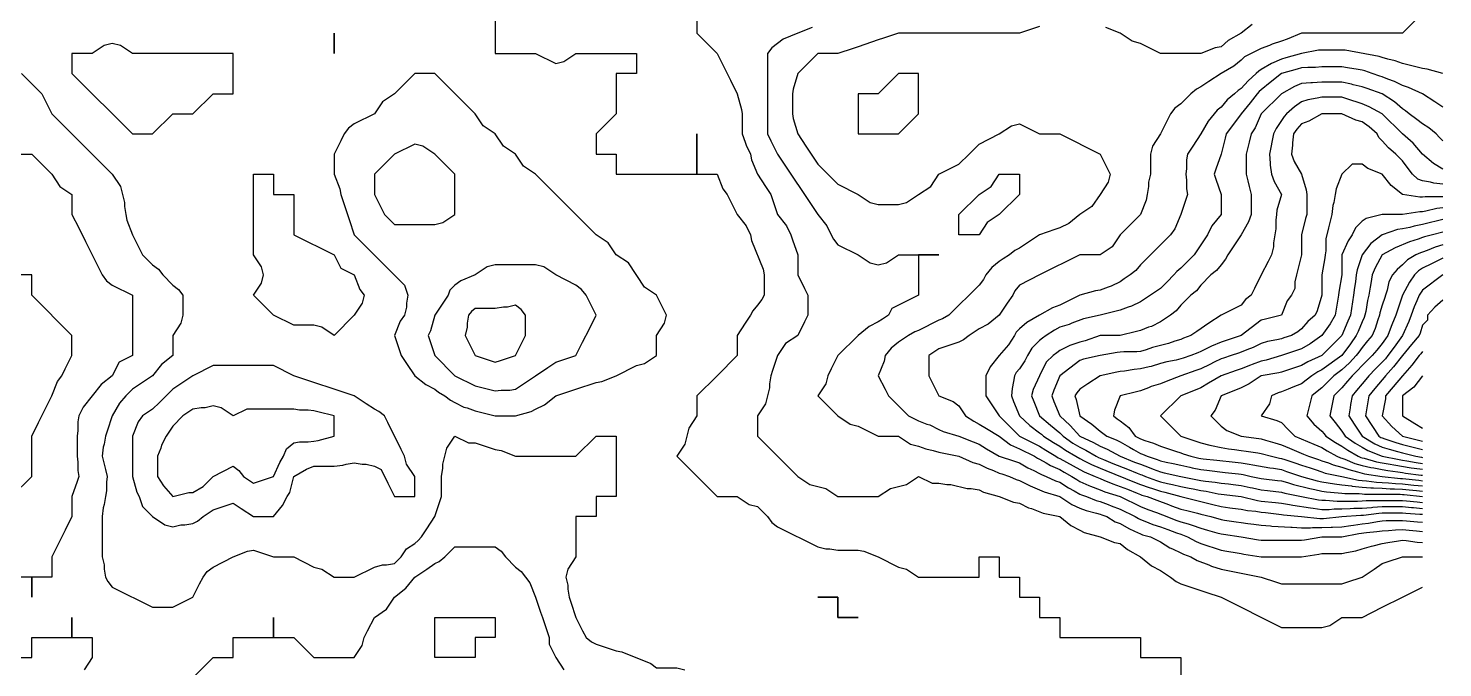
# Model space of a CAD drawing. Header units: inches. Extents: x 794995 to 811195, y 2485918 to 2508058.
# Drawn here: x 805700 to 807805, y 2496613 to 2497566 of the extents above; entities that cross this region are included whole.
import ezdxf

# ---------------------------------------------------------------- set-up
doc = ezdxf.new("R2010")
doc.units = ezdxf.units.IN
doc.header["$MEASUREMENT"] = 0
doc.layers.add('contour', color=7, linetype='Continuous')

msp = doc.modelspace()

# ---------------------------------------------------------------- linework, layer by layer
at = {"layer": 'contour'}
for points in [[(806395.2, 2497618.4), (806395.2, 2497528.4), (806455.2, 2497528.4), (806485.2, 2497513.4), (806497.2, 2497516.4), (806515.2, 2497528.4), (806605.2, 2497528.4), (806605.2, 2497498.4), (806575.2, 2497498.4), (806575.2, 2497468.4), (806575.2, 2497438.4), (806545.2, 2497408.4), (806545.2, 2497378.4), (806575.2, 2497378.4), (806575.2, 2497348.4), (806665.2, 2497348.4), (806695.2, 2497348.4), (806695.2, 2497408.4), (806695.2, 2497348.4), (806725.2, 2497348.4), (806733.7, 2497326.9), (806740.2, 2497318.4), (806745.2, 2497308.4), (806755.2, 2497288.4), (806768.5, 2497271.7), (806775.2, 2497258.4), (806776.6, 2497249.8), (806793.7, 2497206.9), (806795.2, 2497198.4), (806795.2, 2497168.4), (806791.8, 2497161.7), (806785.2, 2497153.4), (806778.5, 2497145), (806775.2, 2497138.4), (806767.2, 2497126.4), (806755.2, 2497108.4), (806755.2, 2497078.4), (806725.2, 2497048.4), (806695.2, 2497018.4), (806695.2, 2496988.4), (806683.2, 2496970.4), (806680.2, 2496958.4), (806677.2, 2496946.4), (806665.2, 2496928.4), (806725.2, 2496868.4), (806755.2, 2496868.4), (806773.2, 2496856.4), (806785.2, 2496853.4), (806800.2, 2496838.4), (806806.6, 2496829.8), (806815.2, 2496823.4), (806875.2, 2496793.4), (806887.2, 2496790.4), (806893.2, 2496790.4), (806905.2, 2496788.4), (806935.2, 2496788.4), (806943.7, 2496786.9), (806965.2, 2496778.4), (806995.2, 2496763.4), (807007.2, 2496760.4), (807025.2, 2496748.4), (807085.2, 2496748.4), (807115.2, 2496748.4), (807115.2, 2496778.4), (807145.2, 2496778.4), (807145.2, 2496748.4), (807175.2, 2496748.4), (807175.2, 2496718.4), (807205.2, 2496718.4), (807205.2, 2496688.4), (807235.2, 2496688.4), (807235.2, 2496658.4), (807355.2, 2496658.4), (807355.2, 2496628.4), (807415.2, 2496628.4), (807415.2, 2496598.4)], [(806695.2, 2497588.4), (806695.2, 2497558.4), (806725.2, 2497528.4), (806735.2, 2497508.4), (806745.2, 2497488.4), (806755.2, 2497468.4), (806761.8, 2497445), (806762.7, 2497438.4), (806762.7, 2497408.4), (806767.2, 2497396.4), (806768.5, 2497391.7), (806775.2, 2497378.4), (806776.6, 2497369.8), (806785.2, 2497348.4), (806797.2, 2497330.4), (806805.2, 2497318.4), (806807.7, 2497310.9), (806815.2, 2497288.4), (806828.5, 2497271.7), (806835.2, 2497258.4), (806837.7, 2497250.9), (806845.2, 2497228.4), (806845.2, 2497198.4), (806855.2, 2497178.4), (806860.2, 2497168.4), (806860.2, 2497138.4), (806855.2, 2497128.4), (806845.2, 2497108.4), (806827.2, 2497096.4), (806815.2, 2497078.4), (806807.7, 2497055.9), (806805.2, 2497048.4), (806803.2, 2497036.4), (806803.2, 2497030.4), (806797.2, 2497006.4), (806785.2, 2496988.4), (806785.2, 2496958.4), (806845.2, 2496898.4), (806863.2, 2496886.4), (806887.2, 2496880.4), (806905.2, 2496868.4), (806965.2, 2496868.4), (806983.2, 2496880.4), (806995.2, 2496883.4), (807007.2, 2496886.4), (807025.2, 2496898.4), (807045.2, 2496888.4), (807055.2, 2496888.4), (807067.2, 2496886.4), (807073.2, 2496886.4), (807097.2, 2496880.4), (807103.2, 2496880.4), (807115.2, 2496878.4), (807121.8, 2496875), (807145.2, 2496868.4), (807166.6, 2496859.8), (807175.2, 2496858.4), (807188.5, 2496851.7), (807193.2, 2496850.4), (807210.6, 2496843.8), (807235.2, 2496838.4), (807251.8, 2496825), (807265.2, 2496818.4), (807271.8, 2496815), (807295.2, 2496808.4), (807316.6, 2496799.8), (807325.2, 2496798.4), (807336.1, 2496789.3), (807355.2, 2496778.4), (807371.8, 2496765), (807385.2, 2496758.4), (807391.2, 2496754.4), (807400.2, 2496748.4), (807408.5, 2496741.7), (807415.2, 2496738.4), (807445.2, 2496728.4), (807452.7, 2496725.9), (807475.2, 2496718.4), (807565.2, 2496673.4), (807625.2, 2496673.4), (807637.2, 2496676.4), (807655.2, 2496688.4), (807685.2, 2496688.4), (807715.2, 2496703.4), (807745.2, 2496718.4), (807775.2, 2496733.4)], [(807775.2, 2497588.4), (807745.2, 2497558.4), (807595.2, 2497558.4), (807573.7, 2497549.8), (807565.2, 2497546.4), (807551.3, 2497542.2), (807547.2, 2497540.4), (807535.2, 2497535.9), (807520.2, 2497528.4), (807510.2, 2497523.4), (807505.2, 2497518.4), (807494.2, 2497509.3), (807475.2, 2497498.4), (807457.2, 2497486.4), (807445.2, 2497478.4), (807438.5, 2497475), (807430.2, 2497468.4), (807415.2, 2497453.4), (807406.6, 2497446.9), (807400.2, 2497438.4), (807395.2, 2497428.4), (807385.2, 2497408.4), (807373.2, 2497390.4), (807370.2, 2497378.4), (807370.2, 2497348.4), (807367.2, 2497336.4), (807367.2, 2497330.4), (807365.2, 2497318.4), (807363.7, 2497309.8), (807355.2, 2497288.4), (807325.2, 2497258.4), (807313.2, 2497240.4), (807295.2, 2497228.4), (807265.2, 2497228.4), (807205.2, 2497198.4), (807175.2, 2497183.4), (807168.5, 2497175), (807165.2, 2497168.4), (807157.2, 2497156.4), (807145.2, 2497138.4), (807128.5, 2497125), (807115.2, 2497118.4), (807109.2, 2497114.4), (807100.2, 2497108.4), (807091.8, 2497101.7), (807085.2, 2497098.4), (807055.2, 2497088.4), (807049.2, 2497084.4), (807040.2, 2497078.4), (807040.2, 2497048.4), (807045.2, 2497038.4), (807055.2, 2497018.4), (807076.6, 2497009.8), (807085.2, 2497003.4), (807091.2, 2496994.4), (807095.2, 2496988.4), (807107.2, 2496980.4), (807115.2, 2496976.4), (807126.4, 2496969.6), (807145.2, 2496958.4), (807162.1, 2496945.3), (807175.2, 2496939.6), (807197.7, 2496928.4), (807202.3, 2496925.5), (807205.2, 2496924.1), (807215.2, 2496918.4), (807221.3, 2496914.5), (807235.2, 2496908.4), (807241.6, 2496904.8), (807253.2, 2496898.4), (807260.4, 2496893.6), (807265.2, 2496890.9), (807278.5, 2496885), (807280.8, 2496884), (807295.2, 2496878.4), (807302.4, 2496875.6), (807325.2, 2496868.4), (807355.2, 2496853.4), (807366.1, 2496849.3), (807379.2, 2496844.4), (807387.9, 2496841.1), (807409.7, 2496832.9), (807415.2, 2496830.9), (807426.1, 2496827.5), (807432.5, 2496825.7), (807445.2, 2496821.2), (807455.2, 2496818.4), (807469.2, 2496814.4), (807475.2, 2496812.6), (807478.9, 2496812.1), (807505.2, 2496808.4), (807530.9, 2496804.1), (807535.2, 2496803.4), (807595.2, 2496803.4), (807599.4, 2496804.1), (807625.2, 2496808.4), (807655.2, 2496808.4), (807680.4, 2496813.2), (807691.5, 2496814.7), (807707.3, 2496816.2), (807715.2, 2496817.4), (807724.6, 2496817.8), (807734.7, 2496818.8), (807745.2, 2496819.3), (807755.2, 2496818.4), (807766.2, 2496817.4), (807775.2, 2496816.5)], [(806866.6, 2497566.9), (806845.2, 2497558.4), (806823.7, 2497549.8), (806806.6, 2497536.9), (806800.2, 2497528.4), (806800.2, 2497408.4), (806805.2, 2497398.4), (806815.2, 2497378.4), (806827.2, 2497360.4), (806835.2, 2497348.4), (806839.2, 2497342.4), (806851.2, 2497324.4), (806855.2, 2497318.4), (806863.2, 2497306.4), (806875.2, 2497288.4), (806888.5, 2497271.7), (806895.2, 2497258.4), (806898.5, 2497251.7), (806905.2, 2497243.4), (806935.2, 2497228.4), (806953.2, 2497216.4), (806965.2, 2497213.4), (806977.2, 2497216.4), (806995.2, 2497228.4), (807055.2, 2497228.4), (807025.2, 2497228.4), (807025.2, 2497198.4), (807025.2, 2497168.4), (806985.2, 2497148.4), (806980.2, 2497138.4), (806971.2, 2497132.4), (806965.2, 2497128.4), (806951.8, 2497121.7), (806935.2, 2497108.4), (806905.2, 2497078.4), (806895.2, 2497058.4), (806890.2, 2497048.4), (806887.2, 2497036.4), (806875.2, 2497018.4), (806905.2, 2496988.4), (806923.2, 2496976.4), (806935.2, 2496973.4), (806965.2, 2496958.4), (806995.2, 2496958.4), (807013.2, 2496946.4), (807025.2, 2496943.4), (807036.1, 2496939.3), (807046.6, 2496936.9), (807055.2, 2496934.4), (807060.2, 2496933.4), (807085.2, 2496928.4), (807105.9, 2496919.1), (807115.2, 2496916.4), (807127.2, 2496910.4), (807136.6, 2496906.9), (807145.2, 2496903.4), (807148.9, 2496902.1), (807160.2, 2496898.4), (807170.5, 2496893.7), (807175.2, 2496892.4), (807187.2, 2496886.4), (807191, 2496884.2), (807205.2, 2496878.4), (807212.2, 2496875.4), (807235.2, 2496868.4), (807253.2, 2496856.4), (807265.2, 2496851.2), (807274.6, 2496847.8), (807289.7, 2496843.8), (807295.2, 2496842.1), (807297.9, 2496841.1), (807305.2, 2496838.4), (807317.7, 2496830.9), (807325.2, 2496828.4), (807337.8, 2496821), (807346.6, 2496816.9), (807355.2, 2496812.6), (807358.3, 2496811.5), (807370.2, 2496808.4), (807385.2, 2496800.9), (807399, 2496792.2), (807403.2, 2496790.4), (807415.2, 2496784.4), (807419.2, 2496782.4), (807430.2, 2496778.4), (807439.7, 2496772.9), (807457.2, 2496766.4), (807461.3, 2496764.5), (807475.2, 2496760.4), (807485.2, 2496758.4), (807497.7, 2496755.9), (807505.2, 2496754.4), (807510.2, 2496753.4), (807535.2, 2496748.4), (807557.7, 2496740.9), (807565.2, 2496738.4), (807655.2, 2496738.4), (807662.7, 2496740.9), (807685.2, 2496748.4), (807703.2, 2496760.4), (807715.2, 2496768.4), (807722.7, 2496770.9), (807745.2, 2496778.4), (807775.2, 2496778.4)], [(807205.2, 2497568.4), (807197.7, 2497565.9), (807175.2, 2497558.4), (806995.2, 2497558.4), (806972.7, 2497550.9), (806965.2, 2497548.4), (806935.2, 2497538.4), (806927.7, 2497535.9), (806905.2, 2497528.4), (806875.2, 2497528.4), (806845.2, 2497498.4), (806838.5, 2497475), (806837.7, 2497468.4), (806837.7, 2497438.4), (806838.5, 2497431.7), (806845.2, 2497408.4), (806857.2, 2497390.4), (806865.2, 2497378.4), (806869.2, 2497372.4), (806875.2, 2497363.4), (806905.2, 2497333.4), (806935.2, 2497318.4), (806953.2, 2497306.4), (806965.2, 2497303.4), (806995.2, 2497303.4), (807007.2, 2497306.4), (807025.2, 2497318.4), (807043.2, 2497330.4), (807055.2, 2497348.4), (807085.2, 2497363.4), (807100.2, 2497378.4), (807115.2, 2497393.4), (807145.2, 2497408.4), (807163.2, 2497420.4), (807175.2, 2497423.4), (807205.2, 2497408.4), (807235.2, 2497408.4), (807295.2, 2497378.4), (807305.2, 2497358.4), (807310.2, 2497348.4), (807307.2, 2497336.4), (807295.2, 2497318.4), (807283.2, 2497300.4), (807265.2, 2497288.4), (807248.5, 2497275), (807235.2, 2497268.4), (807227.7, 2497265.9), (807205.2, 2497258.4), (807187.2, 2497246.4), (807175.2, 2497238.4), (807168.5, 2497235), (807160.2, 2497228.4), (807151.2, 2497222.4), (807145.2, 2497218.4), (807134.2, 2497209.3), (807125.2, 2497198.4), (807121.8, 2497191.7), (807115.2, 2497183.4), (807100.2, 2497168.4), (807085.2, 2497153.4), (807070.2, 2497138.4), (807060.6, 2497132.9), (807055.2, 2497130.9), (807025.2, 2497115.9), (807019.7, 2497113.8), (807010.2, 2497108.4), (807001.2, 2497102.4), (806995.2, 2497098.4), (806984.2, 2497089.3), (806975.2, 2497078.4), (806973.7, 2497069.8), (806965.2, 2497048.4), (806975.2, 2497028.4), (806980.2, 2497018.4), (807010.2, 2496988.4), (807025.2, 2496980.9), (807037.2, 2496976.4), (807041.8, 2496975), (807055.2, 2496968.4), (807061.8, 2496965), (807085.2, 2496958.4), (807106.6, 2496949.8), (807115.2, 2496946.4), (807126.4, 2496939.6), (807145.2, 2496928.4), (807167.7, 2496920.9), (807175.2, 2496918.4), (807187.8, 2496911), (807196.6, 2496906.9), (807205.2, 2496902.6), (807207.9, 2496901.1), (807215.2, 2496898.4), (807228.8, 2496892), (807235.2, 2496889.8), (807248.2, 2496881.4), (807256.6, 2496876.9), (807265.2, 2496872.1), (807267.8, 2496871), (807275.2, 2496868.4), (807289.4, 2496862.6), (807295.2, 2496860.9), (807307.2, 2496856.4), (807311.5, 2496854.7), (807325.2, 2496849.6), (807347.7, 2496838.4), (807352.3, 2496835.5), (807355.2, 2496834.1), (807361.8, 2496831.7), (807373.7, 2496826.9), (807385.2, 2496823.4), (807396.1, 2496819.3), (807409.2, 2496814.4), (807415.2, 2496812.1), (807418, 2496811.2), (807425.2, 2496808.4), (807438.1, 2496801.3), (807445.2, 2496798.4), (807475.2, 2496788.4), (807483.7, 2496786.9), (807499.2, 2496784.4), (807505.2, 2496783.4), (807509.4, 2496782.6), (807535.2, 2496778.4), (807595.2, 2496778.4), (807620.9, 2496782.6), (807625.2, 2496783.4), (807655.2, 2496783.4), (807661.8, 2496785), (807675.9, 2496787.6), (807685.2, 2496790.4), (807699, 2496794.5), (807701.8, 2496795), (807715.2, 2496798.4), (807723.7, 2496799.8), (807739.2, 2496802.4), (807745.2, 2496803.4), (807750.6, 2496802.9), (807767.2, 2496800.4), (807775.2, 2496799.8)], [(807521.8, 2497571.7), (807505.2, 2497558.4), (807486.1, 2497547.5), (807475.2, 2497538.4), (807466.6, 2497536.9), (807445.2, 2497528.4), (807385.2, 2497528.4), (807355.2, 2497543.4), (807343.2, 2497546.4), (807325.2, 2497558.4), (807303.7, 2497566.9)], [(807805.2, 2497498.4), (807781.8, 2497505), (807775.2, 2497505.9), (807765.2, 2497508.4), (807757.2, 2497510.4), (807745.2, 2497513.4), (807734.2, 2497517.5), (807723.7, 2497519.8), (807715.2, 2497522.4), (807710.5, 2497523.7), (807659.8, 2497533), (807655.2, 2497533.4), (807625.2, 2497533.4), (807620.5, 2497533), (807595.2, 2497528.4), (807571.8, 2497521.7), (807565.2, 2497519.8), (807550.2, 2497513.4), (807535.2, 2497504.4), (807531.4, 2497502.1), (807527.7, 2497498.4), (807515.7, 2497487.8), (807505.2, 2497475.9), (807500.5, 2497473), (807495.2, 2497468.4), (807484.4, 2497459.1), (807475.2, 2497448.4), (807469.7, 2497443.8), (807465.2, 2497438.4), (807456.1, 2497427.5), (807445.2, 2497408.4), (807433.2, 2497390.4), (807425.2, 2497378.4), (807423.7, 2497369.8), (807423.7, 2497356.9), (807422.7, 2497348.4), (807423.7, 2497339.8), (807423.7, 2497326.9), (807425.2, 2497318.4), (807422.7, 2497310.9), (807415.2, 2497288.4), (807406.6, 2497266.9), (807400.2, 2497258.4), (807385.2, 2497243.4), (807370.2, 2497228.4), (807355.2, 2497213.4), (807348.5, 2497205), (807340.2, 2497198.4), (807331.2, 2497192.4), (807325.2, 2497188.4), (807311.8, 2497181.7), (807307.2, 2497180.4), (807295.2, 2497175.9), (807288.5, 2497175), (807265.2, 2497168.4), (807235.2, 2497153.4), (807224.2, 2497149.3), (807205.2, 2497138.4), (807186.1, 2497127.5), (807175.2, 2497118.4), (807170.5, 2497113), (807167.7, 2497108.4), (807159, 2497094.5), (807145.2, 2497078.4), (807131.8, 2497061.7), (807125.2, 2497048.4), (807125.2, 2497018.4), (807133.2, 2497006.4), (807145.2, 2496988.4), (807175.2, 2496958.4), (807205.2, 2496943.4), (807214.4, 2496937.6), (807229.2, 2496928.4), (807232.9, 2496926.1), (807235.2, 2496925), (807265.2, 2496908.4), (807271.8, 2496905), (807287.7, 2496898.4), (807292.8, 2496896), (807295.2, 2496895), (807300.6, 2496892.9), (807314, 2496887.3), (807325.2, 2496883.4), (807335.9, 2496879.1), (807350.2, 2496873.4), (807355.2, 2496871.4), (807357.4, 2496870.6), (807365.2, 2496868.4), (807379.7, 2496862.9), (807397.2, 2496856.4), (807401.5, 2496854.7), (807415.2, 2496849.6), (807424.2, 2496847.4), (807440.2, 2496843.4), (807445.2, 2496842.1), (807460.2, 2496838.4), (807475.2, 2496834.1), (807480.2, 2496833.4), (807497.7, 2496830.9), (807505.2, 2496829.8), (807515.2, 2496828.4), (807523.9, 2496827.1), (807535.2, 2496825.5), (807549, 2496824.5), (807551, 2496824.2), (807579.3, 2496822.5), (807581, 2496822.5), (807595.2, 2496821.7), (807608.5, 2496821.7), (807611.5, 2496822), (807625.2, 2496822), (807639.4, 2496822.6), (807640.9, 2496822.6), (807655.2, 2496823.4), (807668.2, 2496825.3), (807672.5, 2496825.7), (807685.2, 2496827.5), (807694.8, 2496828.8), (807708.1, 2496831.3), (807715.2, 2496832.4), (807720.9, 2496832.6), (807739.4, 2496832.6), (807745.2, 2496832.9), (807751.2, 2496832.4), (807767.7, 2496830.9), (807775.2, 2496830.2)], [(805690.2, 2497498.4), (805720.2, 2497468.4), (805725.2, 2497458.4), (805735.2, 2497438.4), (805825.2, 2497348.4), (805837.2, 2497330.4), (805843.2, 2497306.4), (805843.2, 2497300.4), (805845.2, 2497288.4), (805846.6, 2497279.8), (805855.2, 2497258.4), (805865.2, 2497238.4), (805870.2, 2497228.4), (805885.2, 2497213.4), (805893.7, 2497206.9), (805900.2, 2497198.4), (805915.2, 2497183.4), (805923.7, 2497176.9), (805930.2, 2497168.4), (805930.2, 2497138.4), (805927.2, 2497126.4), (805915.2, 2497108.4), (805915.2, 2497078.4), (805898.5, 2497065), (805885.2, 2497048.4), (805867.2, 2497036.4), (805855.2, 2497028.4), (805850.2, 2497023.4), (805845.2, 2497018.4), (805836.1, 2497007.5), (805825.2, 2496988.4), (805817.7, 2496965.9), (805815.2, 2496958.4), (805813.2, 2496946.4), (805811.8, 2496941.7), (805810.2, 2496928.4), (805813.2, 2496916.4), (805815.2, 2496908.4), (805817.7, 2496898.4), (805816.6, 2496889.8), (805816.6, 2496876.9), (805815.2, 2496868.4), (805813.2, 2496856.4), (805811.8, 2496851.7), (805810.2, 2496838.4), (805810.2, 2496778.4), (805813.2, 2496766.4), (805813.2, 2496760.4), (805815.2, 2496748.4), (805818.5, 2496741.7), (805825.2, 2496733.4), (805885.2, 2496703.4), (805915.2, 2496703.4), (805945.2, 2496718.4), (805955.2, 2496738.4), (805960.2, 2496748.4), (805966.6, 2496756.9), (805975.2, 2496763.4), (806005.2, 2496778.4), (806026.6, 2496786.9), (806035.2, 2496788.4), (806042.7, 2496785.9), (806065.2, 2496778.4), (806095.2, 2496778.4), (806125.2, 2496763.4), (806137.2, 2496760.4), (806155.2, 2496748.4), (806185.2, 2496748.4), (806215.2, 2496763.4), (806227.2, 2496766.4), (806233.2, 2496766.4), (806245.2, 2496768.4), (806250.2, 2496773.4), (806255.2, 2496778.4), (806263.2, 2496790.4), (806275.2, 2496798.4), (806280.6, 2496802.9), (806285.2, 2496808.4), (806293.2, 2496820.4), (806305.2, 2496838.4), (806312.7, 2496860.9), (806315.2, 2496868.4), (806315.2, 2496898.4), (806317.2, 2496910.4), (806317.2, 2496916.4), (806323.2, 2496940.4), (806335.2, 2496958.4), (806355.2, 2496948.4), (806365.2, 2496948.4), (806395.2, 2496938.4), (806403.7, 2496936.9), (806425.2, 2496928.4), (806515.2, 2496928.4), (806545.2, 2496958.4), (806575.2, 2496958.4), (806575.2, 2496868.4), (806545.2, 2496868.4), (806545.2, 2496838.4), (806515.2, 2496838.4), (806515.2, 2496808.4), (806515.2, 2496778.4), (806503.2, 2496760.4), (806500.2, 2496748.4), (806503.2, 2496736.4), (806503.2, 2496730.4), (806505.2, 2496718.4), (806507.7, 2496710.9), (806515.2, 2496688.4), (806525.2, 2496668.4), (806530.2, 2496658.4), (806538.5, 2496651.7), (806545.2, 2496648.4), (806575.2, 2496638.4), (806583.7, 2496636.9), (806626.6, 2496619.8), (806635.2, 2496613.4), (806665.2, 2496613.4), (806677.2, 2496610.4)], [(807805.2, 2497448.4), (807793.2, 2497456.4), (807775.2, 2497468.4), (807754.4, 2497477.6), (807745.2, 2497480.4), (807733.2, 2497486.4), (807723.7, 2497489.8), (807715.2, 2497493.4), (807711.4, 2497494.6), (807700.2, 2497498.4), (807689.2, 2497502.4), (807685.2, 2497503.4), (807679.2, 2497504.4), (807663.7, 2497506.9), (807655.2, 2497508.4), (807625.2, 2497508.4), (807615.9, 2497507.6), (807604.4, 2497507.6), (807595.2, 2497506.9), (807588.5, 2497505), (807565.2, 2497498.4), (807548.5, 2497485), (807535.2, 2497474.4), (807532, 2497471.5), (807529.2, 2497468.4), (807518.5, 2497455), (807505.2, 2497438.4), (807492.3, 2497421.2), (807482.7, 2497408.4), (807481.2, 2497402.4), (807475.2, 2497378.4), (807467.7, 2497355.9), (807465.2, 2497348.4), (807467.7, 2497340.9), (807475.2, 2497318.4), (807475.2, 2497288.4), (807461.8, 2497271.7), (807455.2, 2497258.4), (807451.2, 2497252.4), (807445.2, 2497243.4), (807439.2, 2497234.4), (807435.2, 2497228.4), (807425.2, 2497218.4), (807415.2, 2497208.4), (807409.7, 2497203.8), (807405.2, 2497198.4), (807395.2, 2497188.4), (807385.2, 2497178.4), (807379.2, 2497174.4), (807370.2, 2497168.4), (807361.2, 2497162.4), (807355.2, 2497158.4), (807341.8, 2497151.7), (807337.2, 2497150.4), (807325.2, 2497145.9), (807319.2, 2497144.4), (807295.2, 2497138.4), (807270.6, 2497132.9), (807253.2, 2497126.4), (807249, 2497124.5), (807235.2, 2497120.4), (807227.2, 2497116.4), (807215.2, 2497108.4), (807209.4, 2497104.1), (807205.2, 2497100.9), (807193.9, 2497089.6), (807187.2, 2497078.4), (807183.2, 2497070.4), (807175.2, 2497058.4), (807170.5, 2497053), (807167.7, 2497048.4), (807166.6, 2497039.8), (807164.2, 2497029.3), (807163.2, 2497018.4), (807166.6, 2497009.8), (807175.2, 2496988.4), (807190.9, 2496974.1), (807205.2, 2496963.4), (807207.9, 2496961.1), (807211.2, 2496958.4), (807225.9, 2496949.1), (807235.2, 2496943.4), (807244, 2496937.3), (807259.2, 2496928.4), (807265.2, 2496925), (807271.8, 2496921.7), (807282.7, 2496915.9), (807295.2, 2496910.4), (807303.7, 2496906.9), (807346.6, 2496889.8), (807355.2, 2496886.4), (807368.5, 2496881.7), (807373.2, 2496880.4), (807385.2, 2496876.5), (807391.8, 2496875), (807415.2, 2496868.4), (807439.2, 2496862.4), (807445.2, 2496860.9), (807455.2, 2496858.4), (807463.2, 2496856.4), (807475.2, 2496853.4), (807488.5, 2496851.7), (807492.3, 2496851.2), (807505.2, 2496849.6), (807514.6, 2496847.8), (807527.2, 2496846.4), (807535.2, 2496845), (807541.2, 2496844.4), (807561.4, 2496842.1), (807565.2, 2496841.7), (807568, 2496841.2), (807595.2, 2496838.4), (807622.4, 2496835.6), (807625.2, 2496835.6), (807627.8, 2496835.8), (807655.2, 2496838.4), (807683.1, 2496840.4), (807685.2, 2496840.5), (807687.5, 2496840.7), (807709.9, 2496843.7), (807715.2, 2496844), (807745.2, 2496844), (807750.3, 2496843.5), (807771.3, 2496842.2), (807775.2, 2496841.9)], [(807805.2, 2497398.4), (807800.2, 2497403.4), (807795.2, 2497408.4), (807784.4, 2497417.6), (807775.2, 2497423.4), (807766.6, 2497429.8), (807755.2, 2497438.4), (807749.8, 2497443), (807745.2, 2497445.9), (807733.2, 2497456.4), (807715.2, 2497468.4), (807692.7, 2497475.9), (807685.2, 2497478.4), (807671.8, 2497481.7), (807669.3, 2497482.5), (807655.2, 2497485.5), (807625.2, 2497485.5), (807611.3, 2497484.5), (807609, 2497484.5), (807595.2, 2497483.4), (807584.6, 2497478.9), (807565.2, 2497468.4), (807535.2, 2497438.4), (807525.9, 2497417.6), (807520.2, 2497408.4), (807517.2, 2497396.4), (807515.2, 2497388.4), (807512.7, 2497378.4), (807512.7, 2497348.4), (807515.2, 2497338.4), (807517.2, 2497330.4), (807520.2, 2497318.4), (807520.2, 2497288.4), (807516.1, 2497277.5), (807505.2, 2497258.4), (807493.2, 2497240.4), (807485.2, 2497228.4), (807481.8, 2497221.7), (807475.2, 2497213.4), (807468.5, 2497205), (807460.2, 2497198.4), (807445.2, 2497183.4), (807438.5, 2497175), (807430.2, 2497168.4), (807415.2, 2497153.4), (807408.5, 2497145), (807400.2, 2497138.4), (807391.2, 2497132.4), (807385.2, 2497128.4), (807371.8, 2497121.7), (807367.2, 2497120.4), (807355.2, 2497115.9), (807349.2, 2497114.4), (807325.2, 2497108.4), (807295.2, 2497108.4), (807273.2, 2497100.4), (807265.2, 2497098.4), (807250.2, 2497093.4), (807235.2, 2497085.9), (807230.9, 2497082.6), (807225.2, 2497078.4), (807215.2, 2497068.4), (807205.2, 2497048.4), (807195.9, 2497027.6), (807193.2, 2497018.4), (807196.6, 2497009.8), (807205.2, 2496988.4), (807221.5, 2496974.7), (807235.2, 2496963.4), (807237.8, 2496961), (807240.2, 2496958.4), (807254.8, 2496948), (807265.2, 2496941.7), (807274, 2496937.3), (807289.2, 2496928.4), (807293.1, 2496926.3), (807295.2, 2496925.4), (807300.2, 2496923.4), (807314.4, 2496917.6), (807335.9, 2496909.1), (807350.2, 2496903.4), (807355.2, 2496901.4), (807357.4, 2496900.6), (807362.7, 2496898.4), (807379, 2496892.2), (807385.2, 2496890.2), (807395.7, 2496887.8), (807403.2, 2496886.4), (807415.2, 2496883.4), (807427.7, 2496880.9), (807433.9, 2496879.6), (807445.2, 2496877.4), (807453, 2496876.2), (807471.2, 2496872.4), (807475.2, 2496871.7), (807505.2, 2496868.4), (807529.4, 2496862.6), (807535.2, 2496861.7), (807556.2, 2496859.4), (807565.2, 2496858.4), (807577.2, 2496856.4), (807582.1, 2496855.3), (807608.2, 2496851.4), (807612.5, 2496851), (807625.2, 2496849.3), (807636.1, 2496849.3), (807643.6, 2496849.9), (807655.2, 2496849.9), (807667.2, 2496850.4), (807672.7, 2496850.8), (807685.2, 2496851.2), (807699, 2496852.2), (807701, 2496852.5), (807715.2, 2496853.4), (807745.2, 2496853.4), (807758.9, 2496852.1), (807761.6, 2496851.9), (807775.2, 2496850.7)], [(807805.2, 2497355.9), (807791.3, 2497364.5), (807775.2, 2497378.4), (807761.3, 2497394.5), (807745.2, 2497408.4), (807715.2, 2497438.4), (807695.7, 2497448.9), (807685.2, 2497453.4), (807662.7, 2497460.9), (807655.2, 2497463.4), (807625.2, 2497463.4), (807618.5, 2497461.7), (807604.4, 2497459.1), (807595.2, 2497456.4), (807584.6, 2497448.9), (807572.7, 2497438.4), (807569.2, 2497434.4), (807565.2, 2497428.4), (807557.2, 2497416.4), (807553.2, 2497408.4), (807547.2, 2497378.4), (807548.5, 2497365), (807548.5, 2497361.7), (807550.2, 2497348.4), (807554.2, 2497337.5), (807565.2, 2497318.4), (807558.5, 2497295), (807557.7, 2497288.4), (807556.6, 2497279.8), (807556.6, 2497266.9), (807555.2, 2497258.4), (807553.2, 2497246.4), (807553.2, 2497240.4), (807550.2, 2497228.4), (807545.2, 2497218.4), (807535.2, 2497198.4), (807525.2, 2497178.4), (807520.2, 2497168.4), (807511.8, 2497161.7), (807505.2, 2497153.4), (807475.2, 2497138.4), (807457.2, 2497126.4), (807439.2, 2497114.4), (807430.2, 2497108.4), (807419.4, 2497104.1), (807415.2, 2497102.4), (807406.6, 2497099.8), (807397.2, 2497096.4), (807373.2, 2497090.4), (807363.7, 2497086.9), (807355.2, 2497084.4), (807349.7, 2497083.8), (807330.6, 2497083.8), (807325.2, 2497083.4), (807320.5, 2497083), (807295.2, 2497078.4), (807270.6, 2497072.9), (807265.2, 2497070.9), (807235.2, 2497048.4), (807226.6, 2497026.9), (807223.2, 2497018.4), (807226.6, 2497009.8), (807235.2, 2496988.4), (807250.9, 2496974.1), (807265.2, 2496958.4), (807285.6, 2496948.8), (807295.2, 2496943.4), (807305.6, 2496938.8), (807325.2, 2496928.4), (807346.6, 2496919.8), (807355.2, 2496916.4), (807368.5, 2496911.7), (807374.2, 2496909.3), (807385.2, 2496905), (807390.6, 2496903.8), (807415.2, 2496898.4), (807440.2, 2496893.4), (807445.2, 2496892.4), (807452.2, 2496891.3), (807466.6, 2496889.8), (807475.2, 2496888.4), (807486.4, 2496887.1), (807493.2, 2496886.4), (807505.2, 2496885), (807518.8, 2496882), (807522.3, 2496881.2), (807535.2, 2496878.4), (807544.2, 2496877.4), (807565.2, 2496875), (807570.4, 2496873.6), (807595.2, 2496868.4), (807620.4, 2496863.6), (807625.2, 2496862.9), (807630.6, 2496862.9), (807648.2, 2496861.4), (807655.2, 2496861.4), (807661.8, 2496861.7), (807678.5, 2496861.7), (807685.2, 2496861.9), (807691.2, 2496862.4), (807709.2, 2496862.4), (807715.2, 2496862.7), (807745.2, 2496862.7), (807751.4, 2496862.2), (807767.1, 2496860.3), (807775.2, 2496859.5)], [(807805.2, 2497333.4), (807791.8, 2497335), (807787.2, 2497336.4), (807775.2, 2497338.4), (807768.1, 2497341.3), (807760.2, 2497348.4), (807753.7, 2497356.9), (807745.2, 2497368.4), (807740.2, 2497373.4), (807735.2, 2497378.4), (807724.4, 2497387.6), (807715.2, 2497398.4), (807710.2, 2497403.4), (807707.7, 2497408.4), (807695.7, 2497418.9), (807685.2, 2497426.4), (807675.9, 2497429.1), (807655.2, 2497438.4), (807625.2, 2497438.4), (807606.1, 2497427.5), (807595.2, 2497423.4), (807588.1, 2497415.4), (807583.2, 2497408.4), (807581.8, 2497395), (807581.8, 2497391.7), (807580.2, 2497378.4), (807584.2, 2497367.5), (807595.2, 2497348.4), (807601.8, 2497325), (807602.7, 2497318.4), (807602.7, 2497288.4), (807601.2, 2497282.4), (807595.2, 2497258.4), (807595.2, 2497228.4), (807589.2, 2497204.4), (807587.7, 2497198.4), (807585.2, 2497188.4), (807585.2, 2497178.4), (807580.2, 2497168.4), (807573.7, 2497159.8), (807565.2, 2497138.4), (807541.2, 2497132.4), (807535.2, 2497130.9), (807505.2, 2497108.4), (807482.7, 2497100.9), (807475.2, 2497098.4), (807461, 2497092.5), (807457.2, 2497090.4), (807445.2, 2497084.4), (807440.9, 2497082.6), (807430.2, 2497078.4), (807418.9, 2497074.6), (807415.2, 2497073.4), (807408.5, 2497071.7), (807394.4, 2497069.1), (807385.2, 2497066.4), (807371.3, 2497062.2), (807368.5, 2497061.7), (807355.2, 2497058.4), (807345.9, 2497057.6), (807331.8, 2497055), (807325.2, 2497054.4), (807320.2, 2497053.4), (807295.2, 2497048.4), (807277.2, 2497036.4), (807265.2, 2497028.4), (807260.5, 2497023), (807257.7, 2497018.4), (807259.7, 2497012.9), (807265.2, 2496988.4), (807283.2, 2496976.4), (807295.2, 2496965.9), (807299.4, 2496962.6), (807305.2, 2496958.4), (807319.4, 2496952.6), (807325.2, 2496949.8), (807338.8, 2496942), (807345.2, 2496938.4), (807355.2, 2496932.6), (807358.3, 2496931.5), (807365.2, 2496928.4), (807380.4, 2496923.6), (807385.2, 2496921.7), (807393.7, 2496919.8), (807404.2, 2496917.5), (807415.2, 2496915), (807428.8, 2496912), (807432.3, 2496911.2), (807445.2, 2496908.4), (807454.2, 2496907.4), (807481.2, 2496904.4), (807501.4, 2496902.1), (807505.2, 2496901.7), (807508, 2496901.2), (807520.2, 2496898.4), (807532.4, 2496895.6), (807535.2, 2496895), (807538.9, 2496894.6), (807559.2, 2496892.4), (807565.2, 2496891.7), (807574.4, 2496889.1), (807583.2, 2496886.4), (807607.2, 2496880.4), (807614.6, 2496878.9), (807625.2, 2496876.5), (807632.4, 2496875.6), (807649.4, 2496874.1), (807655.2, 2496873.4), (807659.6, 2496872.8), (807680.7, 2496872.8), (807685.2, 2496872.4), (807688.9, 2496872.1), (807711.4, 2496872.1), (807718.5, 2496871.7), (807741.8, 2496871.7), (807745.2, 2496871.5), (807748, 2496871.2), (807775.2, 2496868.4)], [(805675.2, 2497378.4), (805705.2, 2497378.4), (805735.2, 2497348.4), (805747.2, 2497330.4), (805765.2, 2497318.4), (805765.2, 2497288.4), (805775.2, 2497268.4), (805785.2, 2497248.4), (805805.2, 2497208.4), (805810.2, 2497198.4), (805816.6, 2497189.8), (805825.2, 2497183.4), (805855.2, 2497168.4), (805855.2, 2497078.4), (805835.2, 2497068.4), (805825.2, 2497048.4), (805808.5, 2497035), (805795.2, 2497018.4), (805781.8, 2497001.7), (805775.2, 2496988.4), (805773.7, 2496979.8), (805773.7, 2496966.9), (805772.7, 2496958.4), (805772.7, 2496928.4), (805773.7, 2496919.8), (805773.7, 2496906.9), (805775.2, 2496898.4), (805772.7, 2496890.9), (805765.2, 2496868.4), (805765.2, 2496838.4), (805755.2, 2496818.4), (805750.2, 2496808.4), (805745.2, 2496798.4), (805735.2, 2496778.4), (805735.2, 2496748.4), (805705.2, 2496748.4), (805705.2, 2496718.4), (805705.2, 2496748.4), (805555.2, 2496748.4)], [(807805.2, 2497315), (807801.4, 2497314.6), (807778.9, 2497314.6), (807775.2, 2497314.1), (807770.9, 2497314.1), (807745.2, 2497318.4), (807728.5, 2497331.7), (807715.2, 2497348.4), (807693.7, 2497356.9), (807685.2, 2497363.4), (807670.2, 2497363.4), (807655.2, 2497348.4), (807646.6, 2497326.9), (807645.2, 2497318.4), (807643.2, 2497306.4), (807641.8, 2497301.7), (807640.2, 2497288.4), (807637.2, 2497276.4), (807635.2, 2497268.4), (807631.2, 2497252.4), (807631.2, 2497234.4), (807630.2, 2497228.4), (807629.8, 2497223.7), (807625.2, 2497198.4), (807625.2, 2497168.4), (807618.5, 2497145), (807615.2, 2497138.4), (807604.4, 2497129.1), (807595.2, 2497118.4), (807589.7, 2497113.8), (807580.2, 2497108.4), (807568.9, 2497104.6), (807565.2, 2497103.4), (807558.5, 2497101.7), (807544.4, 2497099.1), (807535.2, 2497096.4), (807523.2, 2497090.4), (807513.7, 2497086.9), (807505.2, 2497083.4), (807501.4, 2497082.1), (807490.2, 2497078.4), (807478.9, 2497074.6), (807475.2, 2497073.4), (807465.2, 2497068.4), (807458.5, 2497065), (807445.2, 2497058.4), (807437.7, 2497055.9), (807415.2, 2497048.4), (807393.7, 2497039.8), (807385.2, 2497036.4), (807371.3, 2497032.2), (807367.2, 2497030.4), (807355.2, 2497025.9), (807349.2, 2497024.4), (807325.2, 2497018.4), (807316.6, 2496996.9), (807315.2, 2496988.4), (807320.9, 2496984.1), (807325.2, 2496980.9), (807338, 2496971.2), (807347.7, 2496958.4), (807352.4, 2496955.6), (807355.2, 2496954.1), (807361.8, 2496951.7), (807374.6, 2496947.8), (807385.2, 2496943.4), (807407.7, 2496935.9), (807415.2, 2496933.4), (807418.9, 2496932.1), (807430.2, 2496928.4), (807442.4, 2496925.6), (807445.2, 2496925), (807448.9, 2496924.6), (807469.2, 2496922.4), (807496.2, 2496919.4), (807505.2, 2496918.4), (807517.2, 2496916.4), (807522.5, 2496915.7), (807547.8, 2496911), (807553.2, 2496910.4), (807565.2, 2496908.4), (807572.7, 2496905.9), (807595.2, 2496898.4), (807618.5, 2496891.7), (807625.2, 2496890.2), (807634.6, 2496888.9), (807644, 2496887.3), (807655.2, 2496885.9), (807669.4, 2496884.1), (807670.6, 2496883.8), (807685.2, 2496882.4), (807698.3, 2496881.5), (807702, 2496881.5), (807715.2, 2496880.7), (807726.8, 2496880), (807733.5, 2496880), (807745.2, 2496879.4), (807755.2, 2496878.4), (807766.3, 2496877.2), (807775.2, 2496876.3)], [(807805.2, 2497298.4), (807796.2, 2497297.4), (807780.2, 2497293.4), (807775.2, 2497292.6), (807770.9, 2497292.6), (807745.2, 2497288.4), (807715.2, 2497288.4), (807691.2, 2497282.4), (807685.2, 2497278.4), (807675.2, 2497268.4), (807670.2, 2497258.4), (807664.4, 2497249.1), (807655.2, 2497228.4), (807655.2, 2497198.4), (807650.5, 2497173), (807650.2, 2497168.4), (807649.2, 2497162.4), (807645.2, 2497138.4), (807637.8, 2497125.7), (807625.2, 2497108.4), (807607.8, 2497095.7), (807595.2, 2497088.4), (807587.7, 2497085.9), (807565.2, 2497078.4), (807542.2, 2497071.3), (807535.2, 2497069.8), (807521.8, 2497065), (807519.3, 2497064.2), (807505.2, 2497058.4), (807497.7, 2497055.9), (807475.2, 2497048.4), (807456.4, 2497037.1), (807445.2, 2497030.4), (807436.6, 2497026.9), (807415.2, 2497018.4), (807385.2, 2496988.4), (807415.2, 2496958.4), (807437.7, 2496950.9), (807445.2, 2496948.4), (807458.5, 2496945), (807461, 2496944.2), (807475.2, 2496941.2), (807486.4, 2496939.6), (807495.2, 2496938.4), (807505.2, 2496936.9), (807512.7, 2496935.9), (807530.2, 2496933.4), (807535.2, 2496932.6), (807550.2, 2496928.4), (807562.3, 2496925.5), (807565.2, 2496925), (807570.2, 2496923.4), (807585.2, 2496918.4), (807595.2, 2496915), (807607.7, 2496910.9), (807615.2, 2496908.4), (807625.2, 2496905), (807630.2, 2496903.4), (807655.2, 2496898.4), (807679.7, 2496892.9), (807685.2, 2496892.4), (807691.6, 2496891.9), (807706.8, 2496890), (807715.2, 2496889.5), (807724.5, 2496889), (807734.7, 2496887.9), (807745.2, 2496887.3), (807757.5, 2496886), (807762.3, 2496885.5), (807775.2, 2496884.2)], [(807805.2, 2497280.9), (807795.2, 2497278.4), (807787.2, 2497276.4), (807775.2, 2497273.4), (807762.5, 2497271), (807756.1, 2497269.3), (807745.2, 2497266.9), (807737.7, 2497265.9), (807715.2, 2497258.4), (807698, 2497245.5), (807685.2, 2497228.4), (807677.7, 2497205.9), (807676.6, 2497198.4), (807675.2, 2497188.4), (807673.9, 2497179.6), (807672.3, 2497168.4), (807668, 2497138.4), (807664.2, 2497129.4), (807655.2, 2497108.4), (807625.2, 2497078.4), (807604.6, 2497068.9), (807595.2, 2497063.4), (807572.7, 2497055.9), (807565.2, 2497053.4), (807561.2, 2497052.4), (807535.2, 2497048.4), (807517.2, 2497036.4), (807505.2, 2497030.4), (807496.6, 2497026.9), (807475.2, 2497018.4), (807466.6, 2496996.9), (807460.2, 2496988.4), (807475.2, 2496973.4), (807483.7, 2496966.9), (807505.2, 2496958.4), (807531.4, 2496954.6), (807535.2, 2496954.1), (807541.2, 2496952.4), (807555.2, 2496948.4), (807565.2, 2496945.5), (807577.2, 2496940.4), (807598.2, 2496931.4), (807605.2, 2496928.4), (807620.2, 2496923.4), (807625.2, 2496921.7), (807635.2, 2496918.4), (807642.3, 2496915.5), (807655.2, 2496912), (807665.2, 2496908.4), (807678.5, 2496905), (807685.2, 2496903), (807688.9, 2496902.1), (807715.2, 2496898.4), (807742.2, 2496895.4), (807745.2, 2496895.2), (807769.4, 2496892.6), (807775.2, 2496892)], [(807805.2, 2497262.1), (807790.2, 2497258.4), (807778.3, 2497255.2), (807775.2, 2497254.1), (807768.5, 2497251.7), (807755.7, 2497247.8), (807734.6, 2497238.9), (807715.2, 2497228.4), (807704.6, 2497208.9), (807700.2, 2497198.4), (807698, 2497185.5), (807697.2, 2497180.4), (807695.2, 2497168.4), (807693.2, 2497160.4), (807690.6, 2497143.8), (807689.4, 2497138.4), (807688.3, 2497135.2), (807685.2, 2497128.4), (807679.2, 2497114.4), (807676.6, 2497108.4), (807667.7, 2497095.9), (807655.2, 2497078.4), (807625.2, 2497056.9), (807619.4, 2497054.1), (807610.2, 2497048.4), (807601.8, 2497041.7), (807595.2, 2497036.4), (807582.3, 2497031.2), (807575.2, 2497028.4), (807565.2, 2497024.4), (807560.5, 2497023), (807550.2, 2497018.4), (807547.2, 2497006.4), (807535.2, 2496988.4), (807558.5, 2496981.7), (807565.2, 2496978.4), (807575.2, 2496968.4), (807585.2, 2496958.4), (807613.2, 2496946.4), (807625.2, 2496941.2), (807633, 2496936.2), (807647.7, 2496928.4), (807653, 2496926.2), (807655.2, 2496925.6), (807659.4, 2496924.1), (807674.6, 2496917.8), (807685.2, 2496914.5), (807698.3, 2496911.5), (807702.7, 2496910.9), (807715.2, 2496908.4), (807723.7, 2496906.9), (807738.5, 2496905), (807745.2, 2496904), (807750, 2496903.2), (807773.1, 2496900.4), (807775.2, 2496900.1)], [(807805.2, 2497243.4), (807793.7, 2497239.8), (807781.8, 2497235), (807775.2, 2497232.6), (807772, 2497231.5), (807765.2, 2497228.4), (807752.7, 2497220.9), (807745.2, 2497213.4), (807737.2, 2497206.4), (807730.2, 2497198.4), (807725.2, 2497188.4), (807722.7, 2497175.9), (807720.2, 2497168.4), (807718.9, 2497164.6), (807715.2, 2497153.4), (807711.6, 2497141.9), (807710.9, 2497138.4), (807708.5, 2497131.7), (807704.6, 2497118.9), (807700.2, 2497108.4), (807693.3, 2497100.2), (807685.2, 2497090.4), (807680.2, 2497083.4), (807676.6, 2497078.4), (807666.3, 2497067.3), (807655.2, 2497056.9), (807643.2, 2497048.4), (807634.2, 2497039.4), (807625.2, 2497030.4), (807618.5, 2497025), (807610.2, 2497018.4), (807607.2, 2497006.4), (807605.2, 2496998.4), (807602.7, 2496988.4), (807613.2, 2496976.4), (807625.2, 2496965.9), (807628.5, 2496961.7), (807631.2, 2496958.4), (807645.6, 2496948.8), (807655.2, 2496943.4), (807664, 2496937.3), (807679.2, 2496928.4), (807683.4, 2496926.6), (807685.2, 2496926.1), (807688.2, 2496925.4), (807706.8, 2496920), (807715.2, 2496918.4), (807727.2, 2496916.4), (807732.2, 2496915.4), (807758.1, 2496911.3), (807762.7, 2496910.8), (807775.2, 2496908.9)], [(807805.2, 2497223.4), (807795.2, 2497218.4), (807788.5, 2497215), (807775.2, 2497208.4), (807769.2, 2497204.4), (807763.2, 2497198.4), (807755.7, 2497187.8), (807745.2, 2497168.4), (807737.7, 2497145.9), (807735.2, 2497138.4), (807729.3, 2497124.2), (807728.5, 2497121.7), (807723.7, 2497108.4), (807720.2, 2497103.4), (807715.2, 2497096.4), (807707, 2497086.5), (807700.2, 2497078.4), (807685.2, 2497063.4), (807678, 2497055.6), (807670.2, 2497048.4), (807663.3, 2497040.2), (807655.2, 2497030.4), (807649.2, 2497024.4), (807643.2, 2497018.4), (807637.2, 2496988.4), (807645.2, 2496978.4), (807655.2, 2496965.9), (807658.2, 2496961.4), (807660.2, 2496958.4), (807674.8, 2496948), (807685.2, 2496941.7), (807693.7, 2496936.9), (807715.2, 2496928.4), (807740.3, 2496923.5), (807745.2, 2496922.7), (807751.8, 2496921.7), (807765.9, 2496919.1), (807775.2, 2496917.8)], [(805675.2, 2496868.4), (805705.2, 2496898.4), (805705.2, 2496958.4), (805715.2, 2496978.4), (805720.2, 2496988.4), (805725.2, 2496998.4), (805735.2, 2497018.4), (805743.7, 2497039.8), (805750.2, 2497048.4), (805755.2, 2497058.4), (805765.2, 2497078.4), (805765.2, 2497108.4), (805705.2, 2497168.4), (805705.2, 2497198.4), (805645.2, 2497198.4)], [(807805.2, 2497198.4), (807775.2, 2497175.9), (807772, 2497171.5), (807770.2, 2497168.4), (807766.6, 2497159.8), (807762.5, 2497151), (807758, 2497138.4), (807754.6, 2497128.9), (807745.2, 2497108.4), (807732.7, 2497090.9), (807723.7, 2497078.4), (807720, 2497073.6), (807715.2, 2497068.4), (807705.2, 2497058.4), (807695.2, 2497048.4), (807690.6, 2497042.9), (807685.2, 2497036.4), (807677, 2497026.5), (807670.2, 2497018.4), (807668, 2497005.5), (807667.2, 2497000.4), (807665.2, 2496988.4), (807673.2, 2496976.4), (807685.2, 2496958.4), (807703.9, 2496947.1), (807715.2, 2496942), (807725.5, 2496938.7), (807738.1, 2496935.4), (807745.2, 2496933.4), (807749.2, 2496932.4), (807765.2, 2496928.4), (807773.6, 2496926.8), (807775.2, 2496926.6)], [(807805.2, 2497160.9), (807793.2, 2497150.4), (807782.7, 2497138.4), (807782.7, 2497130.9), (807775.2, 2497123.4), (807771.6, 2497111.9), (807770.2, 2497108.4), (807758.8, 2497094.7), (807745.2, 2497078.4), (807732.1, 2497061.4), (807720.2, 2497048.4), (807717.9, 2497045.6), (807715.2, 2497042.4), (807704.2, 2497029.3), (807695.2, 2497018.4), (807691.2, 2496994.4), (807690.2, 2496988.4), (807710.2, 2496958.4), (807713.3, 2496956.5), (807715.2, 2496955.6), (807719.2, 2496954.4), (807735.5, 2496948.7), (807745.2, 2496945.9), (807775.2, 2496938.4)], [(807775.2, 2497084.4), (807772.4, 2497081.1), (807770.2, 2497078.4), (807759.4, 2497064.1), (807745.2, 2497048.4), (807731.5, 2497032), (807720.2, 2497018.4), (807719.8, 2497013.7), (807715.2, 2496988.4), (807729.3, 2496972.5), (807745.2, 2496958.4), (807769.2, 2496952.4), (807775.2, 2496950.9)], [(807775.2, 2497048.4), (807762.3, 2497031.2), (807745.2, 2497018.4), (807745.2, 2496988.4), (807763.9, 2496977.1), (807775.2, 2496970.4)], [(805945.2, 2496598.4), (805975.2, 2496628.4), (806005.2, 2496628.4), (806005.2, 2496658.4), (806035.2, 2496658.4), (806065.2, 2496658.4), (806065.2, 2496688.4), (806065.2, 2496658.4), (806095.2, 2496658.4), (806125.2, 2496628.4), (806185.2, 2496628.4), (806197.2, 2496646.4), (806200.2, 2496658.4), (806205.2, 2496668.4), (806215.2, 2496688.4), (806233.2, 2496700.4), (806245.2, 2496718.4), (806261.8, 2496731.7), (806275.2, 2496748.4), (806293.2, 2496760.4), (806305.2, 2496768.4), (806311.8, 2496771.7), (806320.2, 2496778.4), (806335.2, 2496793.4), (806395.2, 2496793.4), (806403.7, 2496786.9), (806410.2, 2496778.4), (806425.2, 2496763.4), (806433.7, 2496756.9), (806446.6, 2496739.8), (806455.2, 2496718.4), (806462.7, 2496695.9), (806465.2, 2496688.4), (806475.2, 2496658.4), (806475.2, 2496648.4), (806485.2, 2496628.4), (806497.2, 2496610.4)], [(805675.2, 2496628.4), (805705.2, 2496628.4), (805705.2, 2496658.4), (805735.2, 2496658.4), (805765.2, 2496658.4), (805765.2, 2496688.4), (805765.2, 2496658.4), (805795.2, 2496658.4), (805795.2, 2496628.4), (805783.2, 2496610.4)]]:
    msp.add_lwpolyline(points, dxfattribs=at)
for points in [[(805885.2, 2497408.4), (805915.2, 2497438.4), (805945.2, 2497438.4), (805975.2, 2497468.4), (806005.2, 2497468.4), (806005.2, 2497528.4), (805855.2, 2497528.4), (805837.2, 2497540.4), (805825.2, 2497543.4), (805813.2, 2497540.4), (805795.2, 2497528.4), (805765.2, 2497528.4), (805765.2, 2497498.4), (805855.2, 2497408.4)], [(806155.2, 2497528.4), (806155.2, 2497558.4)], [(806455.2, 2496998.4), (806468.5, 2497005), (806485.2, 2497018.4), (806507.7, 2497025.9), (806515.2, 2497028.4), (806545.2, 2497038.4), (806553.7, 2497039.8), (806575.2, 2497048.4), (806605.2, 2497063.4), (806617.2, 2497066.4), (806635.2, 2497078.4), (806635.2, 2497108.4), (806647.2, 2497126.4), (806650.2, 2497138.4), (806645.2, 2497148.4), (806635.2, 2497168.4), (806617.2, 2497180.4), (806593.2, 2497216.4), (806575.2, 2497228.4), (806563.2, 2497246.4), (806545.2, 2497258.4), (806455.2, 2497348.4), (806437.2, 2497360.4), (806425.2, 2497378.4), (806407.2, 2497390.4), (806395.2, 2497408.4), (806377.2, 2497420.4), (806365.2, 2497438.4), (806305.2, 2497498.4), (806275.2, 2497498.4), (806245.2, 2497468.4), (806227.2, 2497456.4), (806215.2, 2497438.4), (806185.2, 2497423.4), (806176.6, 2497416.9), (806170.2, 2497408.4), (806165.2, 2497398.4), (806155.2, 2497378.4), (806155.2, 2497348.4), (806163.7, 2497326.9), (806165.2, 2497318.4), (806175.2, 2497288.4), (806177.7, 2497280.9), (806185.2, 2497258.4), (806260.2, 2497183.4), (806265.2, 2497168.4), (806263.2, 2497156.4), (806263.2, 2497150.4), (806260.2, 2497138.4), (806253.7, 2497129.8), (806245.2, 2497108.4), (806252.7, 2497085.9), (806255.2, 2497078.4), (806263.2, 2497066.4), (806275.2, 2497048.4), (806291.8, 2497035), (806305.2, 2497028.4), (806310.6, 2497023.8), (806320.2, 2497018.4), (806328.5, 2497011.7), (806335.2, 2497008.4), (806348.5, 2497001.7), (806353.2, 2497000.4), (806365.2, 2496995.9), (806371.2, 2496994.4), (806395.2, 2496988.4), (806425.2, 2496988.4), (806448.5, 2496995)], [(806995.2, 2497408.4), (807025.2, 2497438.4), (807025.2, 2497498.4), (806995.2, 2497498.4), (806965.2, 2497468.4), (806935.2, 2497468.4), (806935.2, 2497438.4), (806935.2, 2497408.4)], [(806305.2, 2497273.4), (806317.2, 2497276.4), (806335.2, 2497288.4), (806335.2, 2497348.4), (806305.2, 2497378.4), (806287.2, 2497390.4), (806275.2, 2497393.4), (806245.2, 2497378.4), (806215.2, 2497348.4), (806215.2, 2497318.4), (806225.2, 2497298.4), (806230.2, 2497288.4), (806245.2, 2497273.4)], [(806155.2, 2497108.4), (806137.2, 2497120.4), (806125.2, 2497123.4), (806095.2, 2497123.4), (806065.2, 2497138.4), (806035.2, 2497168.4), (806047.2, 2497186.4), (806050.2, 2497198.4), (806047.2, 2497210.4), (806035.2, 2497228.4), (806035.2, 2497348.4), (806065.2, 2497348.4), (806065.2, 2497318.4), (806095.2, 2497318.4), (806095.2, 2497258.4), (806155.2, 2497228.4), (806165.2, 2497208.4), (806185.2, 2497198.4), (806193.7, 2497176.9), (806200.2, 2497168.4), (806197.2, 2497156.4), (806185.2, 2497138.4)], [(807115.2, 2497258.4), (807085.2, 2497258.4), (807085.2, 2497288.4), (807115.2, 2497318.4), (807133.2, 2497330.4), (807145.2, 2497348.4), (807175.2, 2497348.4), (807175.2, 2497318.4), (807145.2, 2497288.4), (807127.2, 2497276.4)], [(806425.2, 2497028.4), (806437.2, 2497036.4), (806455.2, 2497048.4), (806473.2, 2497060.4), (806485.2, 2497068.4), (806492.7, 2497070.9), (806515.2, 2497078.4), (806525.2, 2497098.4), (806535.2, 2497118.4), (806545.2, 2497138.4), (806535.2, 2497158.4), (806530.2, 2497168.4), (806523.7, 2497176.9), (806515.2, 2497183.4), (806485.2, 2497198.4), (806467.2, 2497210.4), (806455.2, 2497213.4), (806395.2, 2497213.4), (806383.2, 2497210.4), (806365.2, 2497198.4), (806343.7, 2497189.8), (806335.2, 2497183.4), (806327.7, 2497175.9), (806325.2, 2497168.4), (806317.2, 2497156.4), (806305.2, 2497138.4), (806298.5, 2497115), (806295.2, 2497108.4), (806297.7, 2497100.9), (806305.2, 2497078.4), (806335.2, 2497048.4), (806365.2, 2497033.4), (806377.2, 2497030.4), (806385.2, 2497028.4), (806395.2, 2497025.9), (806403.7, 2497026.9), (806416.6, 2497026.9)], [(806395.2, 2497068.4), (806402.7, 2497070.9), (806425.2, 2497078.4), (806435.2, 2497098.4), (806440.2, 2497108.4), (806440.2, 2497138.4), (806433.7, 2497146.9), (806425.2, 2497153.4), (806413.2, 2497150.4), (806407.2, 2497150.4), (806395.2, 2497148.4), (806365.2, 2497148.4), (806359.7, 2497143.8), (806355.2, 2497138.4), (806353.2, 2497126.4), (806353.2, 2497120.4), (806350.2, 2497108.4), (806355.2, 2497098.4), (806365.2, 2497078.4), (806387.7, 2497070.9)], [(805945.2, 2496828.4), (805951.8, 2496831.7), (805960.2, 2496838.4), (805969.2, 2496844.4), (805975.2, 2496848.4), (806005.2, 2496858.4), (806017.2, 2496850.4), (806035.2, 2496838.4), (806065.2, 2496838.4), (806078.5, 2496855), (806085.2, 2496868.4), (806089.2, 2496874.4), (806095.2, 2496898.4), (806114.2, 2496909.3), (806125.2, 2496913.4), (806155.2, 2496913.4), (806168.5, 2496915), (806173.2, 2496916.4), (806185.2, 2496918.4), (806197.2, 2496916.4), (806203.2, 2496916.4), (806215.2, 2496913.4), (806225.2, 2496908.4), (806235.2, 2496888.4), (806245.2, 2496868.4), (806275.2, 2496868.4), (806275.2, 2496898.4), (806263.2, 2496916.4), (806260.2, 2496928.4), (806255.2, 2496938.4), (806235.2, 2496978.4), (806230.2, 2496988.4), (806221.8, 2496995), (806215.2, 2496998.4), (806203.2, 2497006.4), (806185.2, 2497018.4), (806162.7, 2497025.9), (806155.2, 2497028.4), (806125.2, 2497038.4), (806117.7, 2497040.9), (806095.2, 2497048.4), (806065.2, 2497063.4), (805975.2, 2497063.4), (805945.2, 2497048.4), (805927.2, 2497036.4), (805915.2, 2497028.4), (805910.2, 2497023.4), (805905.2, 2497018.4), (805895.2, 2497008.4), (805885.2, 2496998.4), (805879.2, 2496994.4), (805870.2, 2496988.4), (805863.7, 2496979.8), (805855.2, 2496958.4), (805855.2, 2496898.4), (805861.8, 2496875), (805865.2, 2496868.4), (805870.2, 2496853.4), (805885.2, 2496838.4), (805903.2, 2496826.4), (805915.2, 2496823.4), (805927.2, 2496826.4), (805933.2, 2496826.4)], [(806035.2, 2496888.4), (806042.7, 2496890.9), (806065.2, 2496898.4), (806074.4, 2496919.1), (806080.2, 2496928.4), (806084.2, 2496939.3), (806095.2, 2496948.4), (806103.7, 2496949.8), (806116.6, 2496949.8), (806125.2, 2496950.9), (806131.8, 2496951.7), (806155.2, 2496958.4), (806155.2, 2496988.4), (806131.2, 2496994.4), (806125.2, 2496995.9), (806116.6, 2496996.9), (806103.7, 2496996.9), (806095.2, 2496998.4), (806025.2, 2496998.4), (806005.2, 2496988.4), (805987.2, 2497000.4), (805975.2, 2497003.4), (805963.2, 2497000.4), (805957.2, 2497000.4), (805945.2, 2496998.4), (805939.2, 2496994.4), (805930.2, 2496988.4), (805915.2, 2496973.4), (805909.2, 2496964.4), (805905.2, 2496958.4), (805898.5, 2496945), (805897.2, 2496940.4), (805892.7, 2496928.4), (805892.7, 2496898.4), (805901.3, 2496884.5), (805915.2, 2496868.4), (805939.2, 2496874.4), (805945.2, 2496874.4), (805960.2, 2496883.4), (805975.2, 2496898.4), (806005.2, 2496913.4), (806013.7, 2496906.9), (806020.2, 2496898.4), (806029.2, 2496892.4)], [(806935.2, 2496688.4), (806905.2, 2496688.4), (806905.2, 2496718.4), (806875.2, 2496718.4), (806905.2, 2496718.4), (806905.2, 2496688.4)], [(806365.2, 2496628.4), (806305.2, 2496628.4), (806305.2, 2496688.4), (806395.2, 2496688.4), (806395.2, 2496658.4), (806365.2, 2496658.4)]]:
    msp.add_lwpolyline(points, close=True, dxfattribs=at)

doc.saveas('drawing.dxf')
